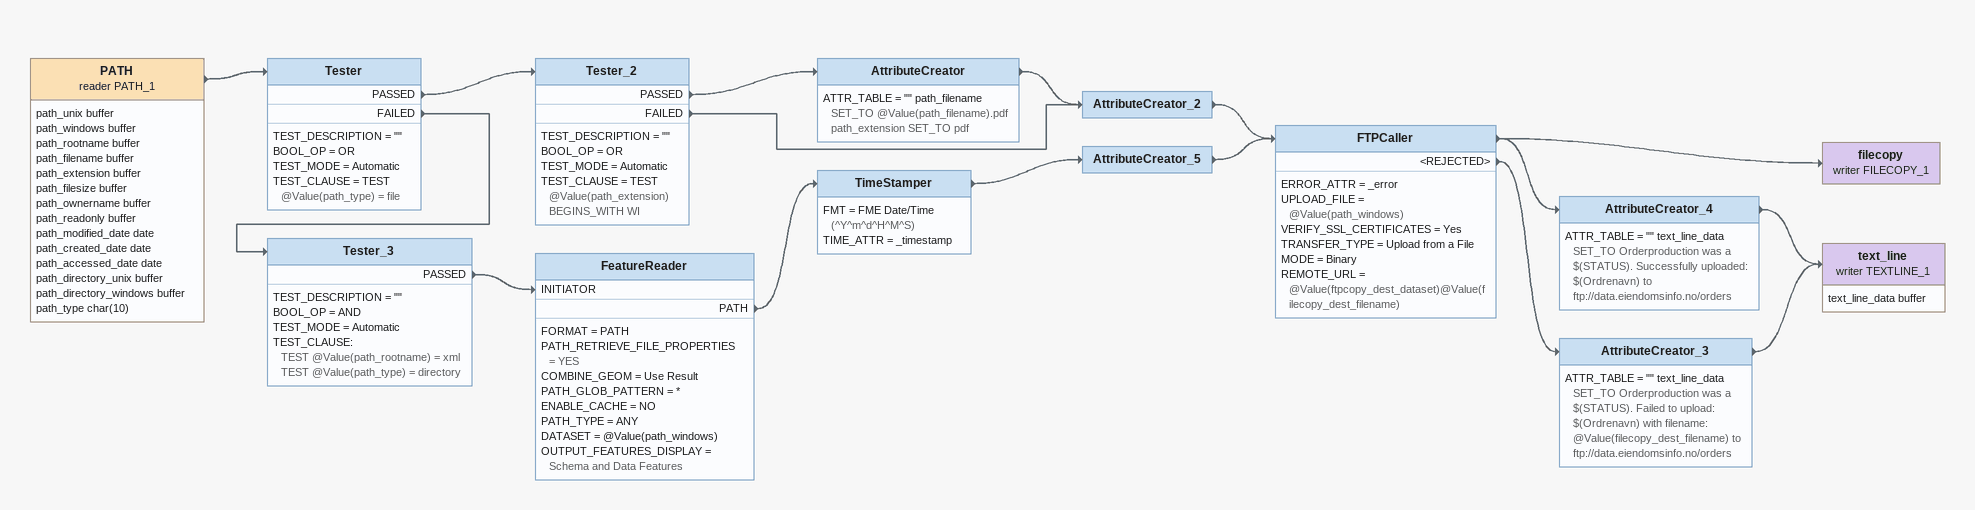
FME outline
PATH (reader PATH_1)
    attributes: path_unix buffer, path_windows buffer, path_rootname buffer, path_filename buffer, path_extension buffer, path_filesize buffer, path_ownername buffer, path_readonly buffer, path_modified_date date, path_created_date date, path_accessed_date date, path_directory_unix buffer, path_directory_windows buffer, path_type char(10)
    -> Tester
Tester
    TEST_DESCRIPTION = ""
    BOOL_OP = OR
    TEST_MODE = Automatic
    TEST_CLAUSE = TEST @Value(path_type) = file
    PASSED -> Tester_2
    FAILED -> Tester_3
Tester_2
    TEST_DESCRIPTION = ""
    BOOL_OP = OR
    TEST_MODE = Automatic
    TEST_CLAUSE = TEST @Value(path_extension) BEGINS_WITH WI
    PASSED -> AttributeCreator
    FAILED -> AttributeCreator_2
AttributeCreator
    ATTR_TABLE = "" path_filename SET_TO @Value(path_filename).pdf  path_extension SET_TO pdf
    -> AttributeCreator_2
AttributeCreator_2
    -> FTPCaller
Tester_3
    TEST_DESCRIPTION = ""
    BOOL_OP = AND
    TEST_MODE = Automatic
    TEST_CLAUSE:
      TEST @Value(path_rootname) = xml
      TEST @Value(path_type) = directory
    PASSED -> FeatureReader [INITIATOR]
FeatureReader
    FORMAT = PATH
    PATH_RETRIEVE_FILE_PROPERTIES = YES
    COMBINE_GEOM = Use Result
    PATH_GLOB_PATTERN = *
    ENABLE_CACHE = NO
    PATH_TYPE = ANY
    DATASET = @Value(path_windows)
    OUTPUT_FEATURES_DISPLAY = Schema and Data Features
    PATH -> TimeStamper
TimeStamper
    FMT = FME Date/Time (^Y^m^d^H^M^S)
    TIME_ATTR = _timestamp
    -> AttributeCreator_5
AttributeCreator_5
    -> FTPCaller
FTPCaller
    ERROR_ATTR = _error
    UPLOAD_FILE = @Value(path_windows)
    VERIFY_SSL_CERTIFICATES = Yes
    TRANSFER_TYPE = Upload from a File
    MODE = Binary
    REMOTE_URL = @Value(ftpcopy_dest_dataset)@Value(filecopy_dest_filename)
    -> filecopy (writer FILECOPY_1)
    -> AttributeCreator_4
    <REJECTED> -> AttributeCreator_3
filecopy (writer FILECOPY_1)
AttributeCreator_4
    ATTR_TABLE = "" text_line_data SET_TO Orderproduction was a $(STATUS). Successfully uploaded: $(Ordrenavn) to ftp://data.eiendomsinfo.no/orders
    -> text_line (writer TEXTLINE_1)
AttributeCreator_3
    ATTR_TABLE = "" text_line_data SET_TO Orderproduction was a $(STATUS). Failed to upload: $(Ordrenavn) with filename: @Value(filecopy_dest_filename) to ftp://data.eiendomsinfo.no/orders
    -> text_line (writer TEXTLINE_1)
text_line (writer TEXTLINE_1)
    attributes: text_line_data buffer
